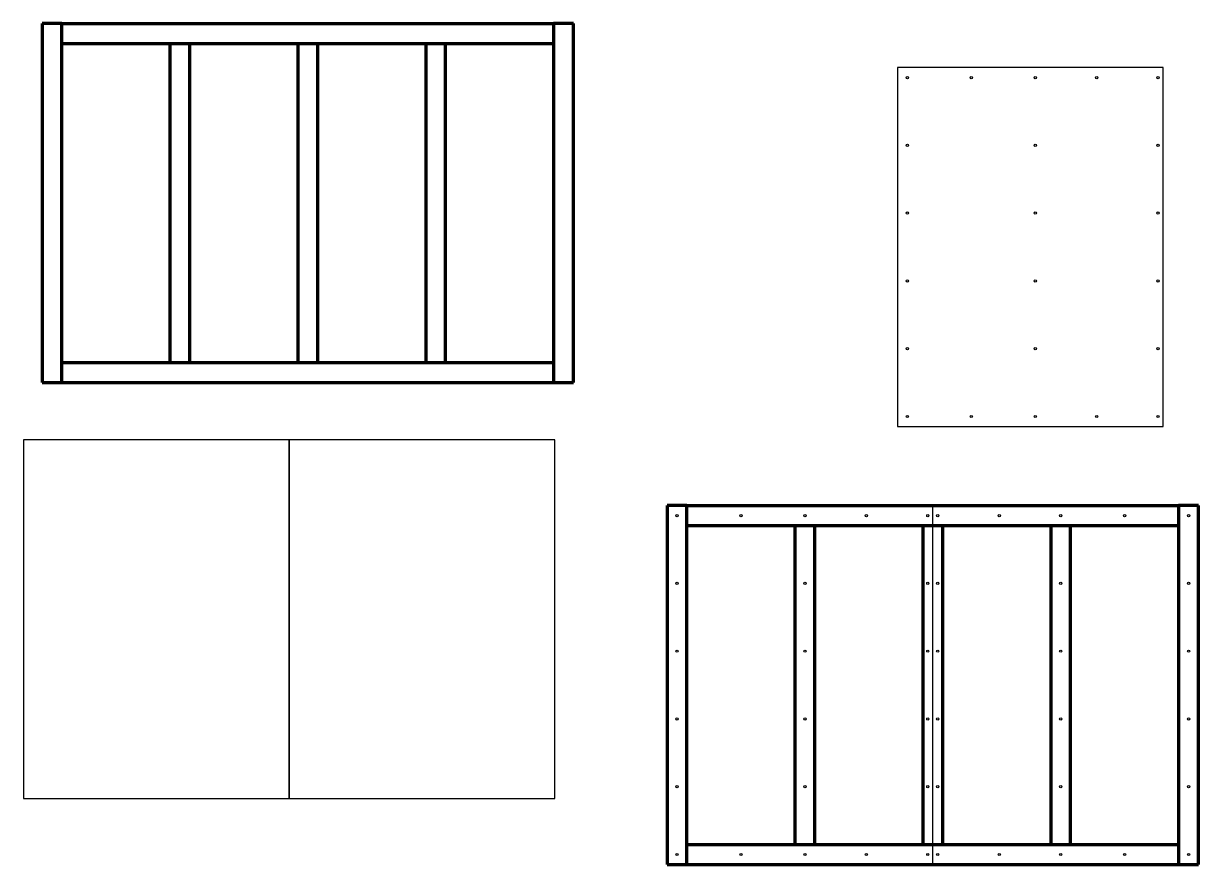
# Model space of a CAD drawing. Header units: millimetres. Extents: x 1114 to 2883, y 703 to 1969.
import ezdxf

# ---------------------------------------------------------------- set-up
doc = ezdxf.new("R2010")
doc.units = ezdxf.units.MM

msp = doc.modelspace()

# ---------------------------------------------------------------- linework, layer by layer
at = {"color": 32, "lineweight": 211, "true_color": 0xcd6928}
for p, q in [((1142, 1968.5), (1142, 1428.5)), ((1172, 1968.5), (1142, 1968.5)), ((1172, 1428.5), (1172, 1968.5)), ((1172, 1968.5), (1912, 1968.5)), ((1912, 1968.5), (1912, 1428.5)), ((1942, 1968.5), (1912, 1968.5)), ((1942, 1428.5), (1942, 1968.5)), ((1172, 1938.5), (1912, 1938.5)), ((1334.5, 1938.5), (1334.5, 1458.5)), ((1364.5, 1458.5), (1364.5, 1938.5)), ((1527, 1938.5), (1527, 1458.5)), ((1557, 1458.5), (1557, 1938.5)), ((1719.5, 1938.5), (1719.5, 1458.5)), ((1749.5, 1458.5), (1749.5, 1938.5)), ((1172, 1458.5), (1912, 1458.5)), ((1142, 1428.5), (1172, 1428.5)), ((1172, 1428.5), (1912, 1428.5)), ((1912, 1428.5), (1942, 1428.5)), ((2082.8, 1243), (2082.8, 703)), ((2112.8, 1243), (2082.8, 1243)), ((2112.8, 703), (2112.8, 1243)), ((2112.8, 1243), (2852.8, 1243)), ((2852.8, 1243), (2852.8, 703)), ((2882.8, 1243), (2852.8, 1243)), ((2882.8, 703), (2882.8, 1243)), ((2112.8, 1213), (2852.8, 1213)), ((2275.3, 1213), (2275.3, 733)), ((2305.3, 733), (2305.3, 1213)), ((2467.8, 1213), (2467.8, 733)), ((2497.8, 733), (2497.8, 1213)), ((2660.3, 1213), (2660.3, 733)), ((2690.3, 733), (2690.3, 1213)), ((2112.8, 733), (2852.8, 733)), ((2082.8, 703), (2112.8, 703)), ((2112.8, 703), (2852.8, 703)), ((2852.8, 703), (2882.8, 703))]:
    msp.add_line(p, q, dxfattribs=at)
for p, q in [((2429.5, 1902.2), (2429.5, 1362.2)), ((2829.5, 1902.2), (2429.5, 1902.2)), ((2829.5, 1362.2), (2829.5, 1902.2)), ((2429.5, 1362.2), (2829.5, 1362.2)), ((1514.1, 1342.1), (1114.1, 1342.1)), ((1114.1, 1342.1), (1114.1, 802.1)), ((1514.1, 802.1), (1514.1, 1342.1)), ((1914.1, 1342.1), (1514.1, 1342.1)), ((1514.1, 1342.1), (1514.1, 802.1)), ((1914.1, 802.1), (1914.1, 1342.1)), ((2082.8, 1243), (2082.8, 703)), ((2482.8, 1243), (2082.8, 1243)), ((2482.8, 703), (2482.8, 1243)), ((2882.8, 1243), (2482.8, 1243)), ((2882.8, 703), (2882.8, 1243)), ((1114.1, 802.1), (1514.1, 802.1)), ((1514.1, 802.1), (1914.1, 802.1)), ((2082.8, 703), (2482.8, 703)), ((2482.8, 703), (2882.8, 703))]:
    msp.add_line(p, q)
for centre in [(2444.5, 1887.2), (2540.7, 1887.2), (2637, 1887.2), (2729.5, 1887.2), (2822, 1887.2), (2444.5, 1785.2), (2637, 1785.2), (2822, 1785.2), (2444.5, 1683.2), (2637, 1683.2), (2822, 1683.2), (2444.5, 1581.2), (2637, 1581.2), (2822, 1581.2), (2444.5, 1479.2), (2637, 1479.2), (2822, 1479.2), (2444.5, 1377.2), (2540.7, 1377.2), (2637, 1377.2), (2729.5, 1377.2), (2822, 1377.2), (2097.8, 1228), (2194, 1228), (2290.3, 1228), (2382.8, 1228), (2475.3, 1228), (2490.3, 1228), (2582.8, 1228), (2675.3, 1228), (2771.5, 1228), (2867.8, 1228), (2097.8, 1126), (2290.3, 1126), (2475.3, 1126), (2490.3, 1126), (2675.3, 1126), (2867.8, 1126), (2097.8, 1024), (2290.3, 1024), (2475.3, 1024), (2490.3, 1024), (2675.3, 1024), (2867.8, 1024), (2097.8, 922), (2290.3, 922), (2475.3, 922), (2490.3, 922), (2675.3, 922), (2867.8, 922), (2097.8, 820), (2290.3, 820), (2475.3, 820), (2490.3, 820), (2675.3, 820), (2867.8, 820), (2097.8, 718), (2194, 718), (2290.3, 718), (2382.8, 718), (2475.3, 718), (2490.3, 718), (2582.8, 718), (2675.3, 718), (2771.5, 718), (2867.8, 718)]:
    msp.add_circle(centre, 1.7)

doc.saveas('drawing.dxf')
